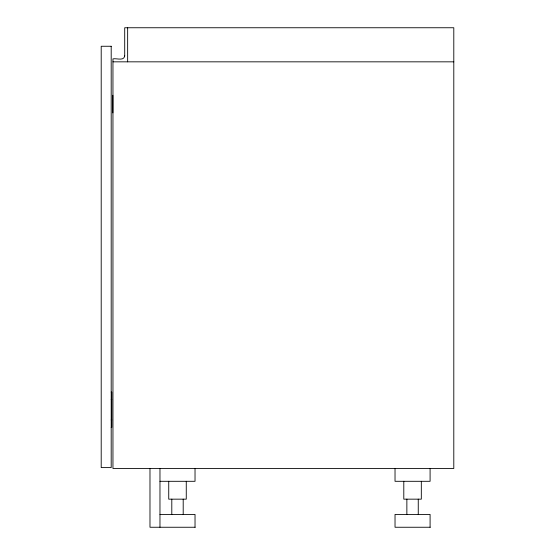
<?xml version="1.0" encoding="UTF-8"?>
<svg xmlns="http://www.w3.org/2000/svg" width="555" height="555" viewBox="0 0 555 555"><rect width="100%" height="100%" fill="white"/><g stroke="black" fill="none" stroke-linecap="round" stroke-linejoin="round"><path stroke-width="0.83" d="M112.956 61.834L453.796 61.834M111.194 392.094L111.784 392.094L111.784 427.35L111.194 427.35M111.194 399.489L111.784 399.489M111.194 419.948L111.784 419.948M159.972 481.303L195.027 481.303L195.027 468.482M159.972 514.429L195.027 514.429L195.027 527.25M195.228 527.25L149.982 527.25L149.982 468.482M430.291 527.25L395.028 527.25L395.028 514.429L430.09 514.429L430.09 527.25M430.09 468.482L430.09 481.303L395.028 481.303L395.028 468.482M421.321 481.303L421.321 499.16L403.797 499.16L403.797 481.303M418.255 499.16L418.255 514.429M406.864 499.16L406.864 514.429M186.265 481.303L186.265 499.16L168.734 499.16L168.734 481.303M183.199 499.16L183.199 514.429M171.8 499.16L171.8 514.429M159.972 468.482L159.972 527.25M127.65 27.75L127.65 61.834M112.818 95.259L112.818 112.887M124.708 55.958C123.931 61.341 116.266 57.997 112.956 58.892L112.956 468.482L453.796 468.482L453.796 27.75L124.708 27.75L124.708 55.958M111.194 46.259L101.204 46.259L101.204 467.601L111.194 467.601L111.194 46.259"/></g></svg>
